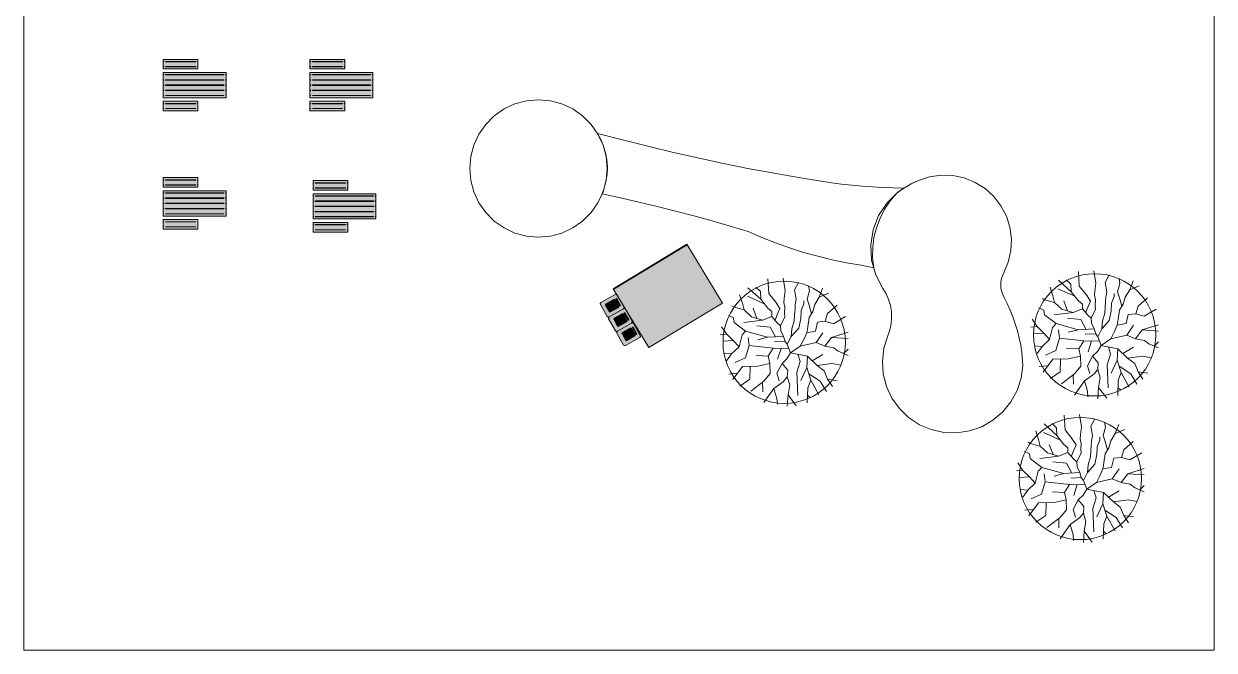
# Model space of a CAD drawing. Header units: millimetres. Extents: x 0 to 673989, y 0 to 383369.
# Drawn here: x 329202 to 342844, y 175059 to 182240 of the extents above; entities that cross this region are included whole.
import ezdxf

# ---------------------------------------------------------------- set-up
doc = ezdxf.new("R2010")
doc.units = ezdxf.units.MM
doc.header["$LTSCALE"] = 500
doc.layers.add('meble', color=5, linetype='Continuous', lineweight=80)
doc.layers.add('PDF _320-W Umeblowanie', color=7, linetype='Continuous')
doc.layers.add('teren', color=2, linetype='Continuous')

msp = doc.modelspace()

# ---------------------------------------------------------------- hatches: boundary and pattern name
at = {"layer": 'meble', "lineweight": 25, "true_color": 0xffffff, "transparency": 33554559}
h = msp.add_hatch(color=7, dxfattribs=at)
h.paths.add_polyline_path([(330801, 181722), (331198, 181722), (331198, 181747), (331191, 181747), (331191, 181749), (331198, 181749), (331198, 181804), (331191, 181804), (331191, 181807), (331198, 181807), (331198, 181832), (330801, 181832), (330801, 181807), (330808, 181807), (330808, 181804), (330801, 181804), (330801, 181749), (330808, 181749), (330808, 181747), (330801, 181747)], flags=0)
h.paths.add_polyline_path([(330827, 181749), (331172, 181749), (331172, 181747), (330827, 181747)], flags=0)
h.paths.add_polyline_path([(330827, 181807), (331172, 181807), (331172, 181804), (330827, 181804)], flags=0)
h = msp.add_hatch(color=7, dxfattribs=at)
h.paths.add_polyline_path([(332482, 181722), (332880, 181722), (332880, 181747), (332872, 181747), (332872, 181749), (332880, 181749), (332880, 181804), (332872, 181804), (332872, 181807), (332880, 181807), (332880, 181832), (332482, 181832), (332482, 181807), (332490, 181807), (332490, 181804), (332482, 181804), (332482, 181749), (332490, 181749), (332490, 181747), (332482, 181747)], flags=0)
h.paths.add_polyline_path([(332509, 181749), (332854, 181749), (332854, 181747), (332509, 181747)], flags=0)
h.paths.add_polyline_path([(332509, 181807), (332854, 181807), (332854, 181804), (332509, 181804)], flags=0)
h = msp.add_hatch(color=7, dxfattribs=at)
h.paths.add_polyline_path([(330801, 181682), (330801, 181657), (330808, 181657), (330808, 181654), (330801, 181654), (330801, 181599), (330808, 181599), (330808, 181594), (330801, 181594), (330801, 181539), (330808, 181539), (330808, 181534), (330801, 181534), (330801, 181479), (330808, 181479), (330808, 181474), (330801, 181474), (330801, 181419), (330808, 181419), (330808, 181417), (330801, 181417), (330801, 181392), (331521, 181392), (331521, 181417), (331513, 181417), (331513, 181419), (331521, 181419), (331521, 181474), (331513, 181474), (331513, 181479), (331521, 181479), (331521, 181534), (331513, 181534), (331513, 181539), (331521, 181539), (331521, 181594), (331513, 181594), (331513, 181599), (331521, 181599), (331521, 181654), (331513, 181654), (331513, 181657), (331521, 181657), (331521, 181682)], flags=0)
h.paths.add_polyline_path([(330827, 181654), (330827, 181657), (331494, 181657), (331494, 181654)], flags=0)
h.paths.add_polyline_path([(330827, 181594), (330827, 181599), (331494, 181599), (331494, 181594)], flags=0)
h.paths.add_polyline_path([(330827, 181534), (330827, 181539), (331494, 181539), (331494, 181534)], flags=0)
h.paths.add_polyline_path([(330827, 181474), (330827, 181479), (331494, 181479), (331494, 181474)], flags=0)
h.paths.add_polyline_path([(330827, 181417), (330827, 181419), (331494, 181419), (331494, 181417)], flags=0)
h = msp.add_hatch(color=7, dxfattribs=at)
h.paths.add_polyline_path([(332482, 181682), (332482, 181657), (332490, 181657), (332490, 181654), (332482, 181654), (332482, 181599), (332490, 181599), (332490, 181594), (332482, 181594), (332482, 181539), (332490, 181539), (332490, 181534), (332482, 181534), (332482, 181479), (332490, 181479), (332490, 181474), (332482, 181474), (332482, 181419), (332490, 181419), (332490, 181417), (332482, 181417), (332482, 181392), (333202, 181392), (333202, 181417), (333195, 181417), (333195, 181419), (333202, 181419), (333202, 181474), (333195, 181474), (333195, 181479), (333202, 181479), (333202, 181534), (333195, 181534), (333195, 181539), (333202, 181539), (333202, 181594), (333195, 181594), (333195, 181599), (333202, 181599), (333202, 181654), (333195, 181654), (333195, 181657), (333202, 181657), (333202, 181682)], flags=0)
h.paths.add_polyline_path([(332509, 181654), (332509, 181657), (333176, 181657), (333176, 181654)], flags=0)
h.paths.add_polyline_path([(332509, 181594), (332509, 181599), (333176, 181599), (333176, 181594)], flags=0)
h.paths.add_polyline_path([(332509, 181534), (332509, 181539), (333176, 181539), (333176, 181534)], flags=0)
h.paths.add_polyline_path([(332509, 181474), (332509, 181479), (333176, 181479), (333176, 181474)], flags=0)
h.paths.add_polyline_path([(332509, 181417), (332509, 181419), (333176, 181419), (333176, 181417)], flags=0)
h = msp.add_hatch(color=7, dxfattribs=at)
h.paths.add_polyline_path([(330801, 181352), (330801, 181327), (330808, 181327), (330808, 181324), (330801, 181324), (330801, 181269), (330808, 181269), (330808, 181267), (330801, 181267), (330801, 181242), (331198, 181242), (331198, 181267), (331191, 181267), (331191, 181269), (331198, 181269), (331198, 181324), (331191, 181324), (331191, 181327), (331198, 181327), (331198, 181352)], flags=0)
h.paths.add_polyline_path([(330827, 181324), (330827, 181327), (331172, 181327), (331172, 181324)], flags=0)
h.paths.add_polyline_path([(330827, 181267), (330827, 181269), (331172, 181269), (331172, 181267)], flags=0)
h = msp.add_hatch(color=7, dxfattribs=at)
h.paths.add_polyline_path([(332482, 181352), (332482, 181327), (332490, 181327), (332490, 181324), (332482, 181324), (332482, 181269), (332490, 181269), (332490, 181267), (332482, 181267), (332482, 181242), (332880, 181242), (332880, 181267), (332872, 181267), (332872, 181269), (332880, 181269), (332880, 181324), (332872, 181324), (332872, 181327), (332880, 181327), (332880, 181352)], flags=0)
h.paths.add_polyline_path([(332509, 181324), (332509, 181327), (332854, 181327), (332854, 181324)], flags=0)
h.paths.add_polyline_path([(332509, 181267), (332509, 181269), (332854, 181269), (332854, 181267)], flags=0)
h = msp.add_hatch(color=7, dxfattribs=at)
h.paths.add_polyline_path([(330801, 180366), (331198, 180366), (331198, 180391), (331191, 180391), (331191, 180393), (331198, 180393), (331198, 180448), (331191, 180448), (331191, 180451), (331198, 180451), (331198, 180476), (330801, 180476), (330801, 180451), (330808, 180451), (330808, 180448), (330801, 180448), (330801, 180393), (330808, 180393), (330808, 180391), (330801, 180391)], flags=0)
h.paths.add_polyline_path([(330827, 180393), (331172, 180393), (331172, 180391), (330827, 180391)], flags=0)
h.paths.add_polyline_path([(330827, 180451), (331172, 180451), (331172, 180448), (330827, 180448)], flags=0)
h = msp.add_hatch(color=7, dxfattribs=at)
h.paths.add_polyline_path([(332517, 180332), (332914, 180332), (332914, 180357), (332907, 180357), (332907, 180359), (332914, 180359), (332914, 180414), (332907, 180414), (332907, 180417), (332914, 180417), (332914, 180442), (332517, 180442), (332517, 180417), (332524, 180417), (332524, 180414), (332517, 180414), (332517, 180359), (332524, 180359), (332524, 180357), (332517, 180357)], flags=0)
h.paths.add_polyline_path([(332543, 180359), (332888, 180359), (332888, 180357), (332543, 180357)], flags=0)
h.paths.add_polyline_path([(332543, 180417), (332888, 180417), (332888, 180414), (332543, 180414)], flags=0)
h = msp.add_hatch(color=7, dxfattribs=at)
h.paths.add_polyline_path([(330801, 180326), (330801, 180301), (330808, 180301), (330808, 180298), (330801, 180298), (330801, 180243), (330808, 180243), (330808, 180238), (330801, 180238), (330801, 180183), (330808, 180183), (330808, 180178), (330801, 180178), (330801, 180123), (330808, 180123), (330808, 180118), (330801, 180118), (330801, 180063), (330808, 180063), (330808, 180061), (330801, 180061), (330801, 180036), (331521, 180036), (331521, 180061), (331513, 180061), (331513, 180063), (331521, 180063), (331521, 180118), (331513, 180118), (331513, 180123), (331521, 180123), (331521, 180178), (331513, 180178), (331513, 180183), (331521, 180183), (331521, 180238), (331513, 180238), (331513, 180243), (331521, 180243), (331521, 180298), (331513, 180298), (331513, 180301), (331521, 180301), (331521, 180326)], flags=0)
h.paths.add_polyline_path([(330827, 180298), (330827, 180301), (331494, 180301), (331494, 180298)], flags=0)
h.paths.add_polyline_path([(330827, 180238), (330827, 180243), (331494, 180243), (331494, 180238)], flags=0)
h.paths.add_polyline_path([(330827, 180178), (330827, 180183), (331494, 180183), (331494, 180178)], flags=0)
h.paths.add_polyline_path([(330827, 180118), (330827, 180123), (331494, 180123), (331494, 180118)], flags=0)
h.paths.add_polyline_path([(330827, 180061), (330827, 180063), (331494, 180063), (331494, 180061)], flags=0)
h = msp.add_hatch(color=7, dxfattribs=at)
h.paths.add_polyline_path([(332517, 180292), (332517, 180267), (332524, 180267), (332524, 180264), (332517, 180264), (332517, 180209), (332524, 180209), (332524, 180204), (332517, 180204), (332517, 180149), (332524, 180149), (332524, 180144), (332517, 180144), (332517, 180089), (332524, 180089), (332524, 180084), (332517, 180084), (332517, 180029), (332524, 180029), (332524, 180027), (332517, 180027), (332517, 180002), (333237, 180002), (333237, 180027), (333229, 180027), (333229, 180029), (333237, 180029), (333237, 180084), (333229, 180084), (333229, 180089), (333237, 180089), (333237, 180144), (333229, 180144), (333229, 180149), (333237, 180149), (333237, 180204), (333229, 180204), (333229, 180209), (333237, 180209), (333237, 180264), (333229, 180264), (333229, 180267), (333237, 180267), (333237, 180292)], flags=0)
h.paths.add_polyline_path([(332543, 180264), (332543, 180267), (333210, 180267), (333210, 180264)], flags=0)
h.paths.add_polyline_path([(332543, 180204), (332543, 180209), (333210, 180209), (333210, 180204)], flags=0)
h.paths.add_polyline_path([(332543, 180144), (332543, 180149), (333210, 180149), (333210, 180144)], flags=0)
h.paths.add_polyline_path([(332543, 180084), (332543, 180089), (333210, 180089), (333210, 180084)], flags=0)
h.paths.add_polyline_path([(332543, 180027), (332543, 180029), (333210, 180029), (333210, 180027)], flags=0)
h = msp.add_hatch(color=7, dxfattribs=at)
h.paths.add_polyline_path([(330801, 179996), (330801, 179971), (330808, 179971), (330808, 179968), (330801, 179968), (330801, 179913), (330808, 179913), (330808, 179911), (330801, 179911), (330801, 179886), (331198, 179886), (331198, 179911), (331191, 179911), (331191, 179913), (331198, 179913), (331198, 179968), (331191, 179968), (331191, 179971), (331198, 179971), (331198, 179996)], flags=0)
h.paths.add_polyline_path([(330827, 179968), (330827, 179971), (331172, 179971), (331172, 179968)], flags=0)
h.paths.add_polyline_path([(330827, 179911), (330827, 179913), (331172, 179913), (331172, 179911)], flags=0)
h = msp.add_hatch(color=7, dxfattribs=at)
h.paths.add_polyline_path([(332517, 179962), (332517, 179937), (332524, 179937), (332524, 179934), (332517, 179934), (332517, 179879), (332524, 179879), (332524, 179877), (332517, 179877), (332517, 179852), (332914, 179852), (332914, 179877), (332907, 179877), (332907, 179879), (332914, 179879), (332914, 179934), (332907, 179934), (332907, 179937), (332914, 179937), (332914, 179962)], flags=0)
h.paths.add_polyline_path([(332543, 179934), (332543, 179937), (332888, 179937), (332888, 179934)], flags=0)
h.paths.add_polyline_path([(332543, 179877), (332543, 179879), (332888, 179879), (332888, 179877)], flags=0)
for points in [[(336080, 178995), (336002, 179131), (335992, 179139), (335980, 179137), (335816, 179043), (335809, 179034), (335810, 179021), (335888, 178885), (335898, 178878), (335910, 178879), (336074, 178973), (336081, 178983)], [(336020, 179001), (335977, 179077), (335971, 179081), (335964, 179080), (335873, 179028), (335869, 179022), (335870, 179016), (335913, 178939), (335919, 178935), (335926, 178936), (336017, 178988), (336021, 178994)], [(336174, 178831), (336096, 178967), (336086, 178975), (336074, 178973), (335910, 178879), (335903, 178870), (335904, 178857), (335982, 178721), (335992, 178714), (336004, 178715), (336168, 178809), (336175, 178819)], [(336114, 178837), (336071, 178913), (336065, 178917), (336058, 178916), (335967, 178864), (335963, 178858), (335964, 178852), (336007, 178775), (336013, 178771), (336020, 178772), (336111, 178824), (336115, 178830)], [(336267, 178667), (336190, 178803), (336180, 178811), (336168, 178809), (336004, 178715), (335997, 178706), (335998, 178693), (336076, 178557), (336086, 178550), (336098, 178551), (336262, 178645), (336269, 178655)], [(336208, 178673), (336165, 178749), (336159, 178753), (336152, 178752), (336061, 178700), (336057, 178694), (336058, 178688), (336101, 178611), (336107, 178607), (336114, 178608), (336205, 178661), (336209, 178666)]]:
    msp.add_hatch(color=7, dxfattribs=at).paths.add_polyline_path(points)

# ---------------------------------------------------------------- linework, layer by layer
at = {"layer": 'meble', "color": 8, "lineweight": 9, "true_color": 0x7e7e7e}
for points in [[(330801, 181722), (331198, 181722), (331198, 181747), (331191, 181747), (331191, 181749), (331198, 181749), (331198, 181804), (331191, 181804), (331191, 181807), (331198, 181807), (331198, 181832), (330801, 181832), (330801, 181807), (330808, 181807), (330808, 181804), (330801, 181804), (330801, 181749), (330808, 181749), (330808, 181747), (330801, 181747)], [(330827, 181807), (331172, 181807), (331172, 181804), (330827, 181804)], [(330827, 181749), (331172, 181749), (331172, 181747), (330827, 181747)], [(332482, 181722), (332880, 181722), (332880, 181747), (332872, 181747), (332872, 181749), (332880, 181749), (332880, 181804), (332872, 181804), (332872, 181807), (332880, 181807), (332880, 181832), (332482, 181832), (332482, 181807), (332490, 181807), (332490, 181804), (332482, 181804), (332482, 181749), (332490, 181749), (332490, 181747), (332482, 181747)], [(332509, 181807), (332854, 181807), (332854, 181804), (332509, 181804)], [(332509, 181749), (332854, 181749), (332854, 181747), (332509, 181747)], [(330801, 181682), (330801, 181657), (330808, 181657), (330808, 181654), (330801, 181654), (330801, 181599), (330808, 181599), (330808, 181594), (330801, 181594), (330801, 181539), (330808, 181539), (330808, 181534), (330801, 181534), (330801, 181479), (330808, 181479), (330808, 181474), (330801, 181474), (330801, 181419), (330808, 181419), (330808, 181417), (330801, 181417), (330801, 181392), (331521, 181392), (331521, 181417), (331513, 181417), (331513, 181419), (331521, 181419), (331521, 181474), (331513, 181474), (331513, 181479), (331521, 181479), (331521, 181534), (331513, 181534), (331513, 181539), (331521, 181539), (331521, 181594), (331513, 181594), (331513, 181599), (331521, 181599), (331521, 181654), (331513, 181654), (331513, 181657), (331521, 181657), (331521, 181682)], [(330827, 181654), (330827, 181657), (331494, 181657), (331494, 181654)], [(330827, 181594), (330827, 181599), (331494, 181599), (331494, 181594)], [(332482, 181682), (332482, 181657), (332490, 181657), (332490, 181654), (332482, 181654), (332482, 181599), (332490, 181599), (332490, 181594), (332482, 181594), (332482, 181539), (332490, 181539), (332490, 181534), (332482, 181534), (332482, 181479), (332490, 181479), (332490, 181474), (332482, 181474), (332482, 181419), (332490, 181419), (332490, 181417), (332482, 181417), (332482, 181392), (333202, 181392), (333202, 181417), (333195, 181417), (333195, 181419), (333202, 181419), (333202, 181474), (333195, 181474), (333195, 181479), (333202, 181479), (333202, 181534), (333195, 181534), (333195, 181539), (333202, 181539), (333202, 181594), (333195, 181594), (333195, 181599), (333202, 181599), (333202, 181654), (333195, 181654), (333195, 181657), (333202, 181657), (333202, 181682)], [(332509, 181654), (332509, 181657), (333176, 181657), (333176, 181654)], [(332509, 181594), (332509, 181599), (333176, 181599), (333176, 181594)], [(330827, 181534), (330827, 181539), (331494, 181539), (331494, 181534)], [(330827, 181474), (330827, 181479), (331494, 181479), (331494, 181474)], [(332509, 181534), (332509, 181539), (333176, 181539), (333176, 181534)], [(332509, 181474), (332509, 181479), (333176, 181479), (333176, 181474)], [(330801, 181352), (330801, 181327), (330808, 181327), (330808, 181324), (330801, 181324), (330801, 181269), (330808, 181269), (330808, 181267), (330801, 181267), (330801, 181242), (331198, 181242), (331198, 181267), (331191, 181267), (331191, 181269), (331198, 181269), (331198, 181324), (331191, 181324), (331191, 181327), (331198, 181327), (331198, 181352)], [(330827, 181417), (330827, 181419), (331494, 181419), (331494, 181417)], [(330827, 181324), (330827, 181327), (331172, 181327), (331172, 181324)], [(332482, 181352), (332482, 181327), (332490, 181327), (332490, 181324), (332482, 181324), (332482, 181269), (332490, 181269), (332490, 181267), (332482, 181267), (332482, 181242), (332880, 181242), (332880, 181267), (332872, 181267), (332872, 181269), (332880, 181269), (332880, 181324), (332872, 181324), (332872, 181327), (332880, 181327), (332880, 181352)], [(332509, 181417), (332509, 181419), (333176, 181419), (333176, 181417)], [(332509, 181324), (332509, 181327), (332854, 181327), (332854, 181324)], [(330827, 181267), (330827, 181269), (331172, 181269), (331172, 181267)], [(332509, 181267), (332509, 181269), (332854, 181269), (332854, 181267)], [(330801, 180366), (331198, 180366), (331198, 180391), (331191, 180391), (331191, 180393), (331198, 180393), (331198, 180448), (331191, 180448), (331191, 180451), (331198, 180451), (331198, 180476), (330801, 180476), (330801, 180451), (330808, 180451), (330808, 180448), (330801, 180448), (330801, 180393), (330808, 180393), (330808, 180391), (330801, 180391)], [(330827, 180451), (331172, 180451), (331172, 180448), (330827, 180448)], [(330827, 180393), (331172, 180393), (331172, 180391), (330827, 180391)], [(332517, 180332), (332914, 180332), (332914, 180357), (332907, 180357), (332907, 180359), (332914, 180359), (332914, 180414), (332907, 180414), (332907, 180417), (332914, 180417), (332914, 180442), (332517, 180442), (332517, 180417), (332524, 180417), (332524, 180414), (332517, 180414), (332517, 180359), (332524, 180359), (332524, 180357), (332517, 180357)], [(332543, 180417), (332888, 180417), (332888, 180414), (332543, 180414)], [(332543, 180359), (332888, 180359), (332888, 180357), (332543, 180357)], [(330801, 180326), (330801, 180301), (330808, 180301), (330808, 180298), (330801, 180298), (330801, 180243), (330808, 180243), (330808, 180238), (330801, 180238), (330801, 180183), (330808, 180183), (330808, 180178), (330801, 180178), (330801, 180123), (330808, 180123), (330808, 180118), (330801, 180118), (330801, 180063), (330808, 180063), (330808, 180061), (330801, 180061), (330801, 180036), (331521, 180036), (331521, 180061), (331513, 180061), (331513, 180063), (331521, 180063), (331521, 180118), (331513, 180118), (331513, 180123), (331521, 180123), (331521, 180178), (331513, 180178), (331513, 180183), (331521, 180183), (331521, 180238), (331513, 180238), (331513, 180243), (331521, 180243), (331521, 180298), (331513, 180298), (331513, 180301), (331521, 180301), (331521, 180326)], [(330827, 180298), (330827, 180301), (331494, 180301), (331494, 180298)], [(330827, 180238), (330827, 180243), (331494, 180243), (331494, 180238)], [(332517, 180292), (332517, 180267), (332524, 180267), (332524, 180264), (332517, 180264), (332517, 180209), (332524, 180209), (332524, 180204), (332517, 180204), (332517, 180149), (332524, 180149), (332524, 180144), (332517, 180144), (332517, 180089), (332524, 180089), (332524, 180084), (332517, 180084), (332517, 180029), (332524, 180029), (332524, 180027), (332517, 180027), (332517, 180002), (333237, 180002), (333237, 180027), (333229, 180027), (333229, 180029), (333237, 180029), (333237, 180084), (333229, 180084), (333229, 180089), (333237, 180089), (333237, 180144), (333229, 180144), (333229, 180149), (333237, 180149), (333237, 180204), (333229, 180204), (333229, 180209), (333237, 180209), (333237, 180264), (333229, 180264), (333229, 180267), (333237, 180267), (333237, 180292)], [(332543, 180264), (332543, 180267), (333210, 180267), (333210, 180264)], [(332543, 180204), (332543, 180209), (333210, 180209), (333210, 180204)], [(330827, 180178), (330827, 180183), (331494, 180183), (331494, 180178)], [(330827, 180118), (330827, 180123), (331494, 180123), (331494, 180118)], [(330827, 180061), (330827, 180063), (331494, 180063), (331494, 180061)], [(332543, 180144), (332543, 180149), (333210, 180149), (333210, 180144)], [(332543, 180084), (332543, 180089), (333210, 180089), (333210, 180084)], [(330801, 179996), (330801, 179971), (330808, 179971), (330808, 179968), (330801, 179968), (330801, 179913), (330808, 179913), (330808, 179911), (330801, 179911), (330801, 179886), (331198, 179886), (331198, 179911), (331191, 179911), (331191, 179913), (331198, 179913), (331198, 179968), (331191, 179968), (331191, 179971), (331198, 179971), (331198, 179996)], [(330827, 179968), (330827, 179971), (331172, 179971), (331172, 179968)], [(332517, 179962), (332517, 179937), (332524, 179937), (332524, 179934), (332517, 179934), (332517, 179879), (332524, 179879), (332524, 179877), (332517, 179877), (332517, 179852), (332914, 179852), (332914, 179877), (332907, 179877), (332907, 179879), (332914, 179879), (332914, 179934), (332907, 179934), (332907, 179937), (332914, 179937), (332914, 179962)], [(332543, 180027), (332543, 180029), (333210, 180029), (333210, 180027)], [(332543, 179934), (332543, 179937), (332888, 179937), (332888, 179934)], [(330827, 179911), (330827, 179913), (331172, 179913), (331172, 179911)], [(332543, 179877), (332543, 179879), (332888, 179879), (332888, 179877)]]:
    msp.add_lwpolyline(points, close=True, dxfattribs=at)
at = {"layer": 'meble', "lineweight": 9}
for points in [[(336800, 179712), (335958, 179203), (336365, 178529), (337208, 179038)], [(336080, 178995), (336081, 178983), (336074, 178973), (335910, 178879), (335898, 178878), (335888, 178885), (335810, 179021), (335809, 179034), (335816, 179043), (335980, 179137), (335992, 179139), (336002, 179131)], [(336020, 179001), (336021, 178994), (336017, 178988), (335926, 178936), (335919, 178935), (335913, 178939), (335870, 179016), (335869, 179022), (335873, 179028), (335964, 179080), (335971, 179081), (335977, 179077)], [(336174, 178831), (336175, 178819), (336168, 178809), (336004, 178715), (335992, 178714), (335982, 178721), (335904, 178857), (335903, 178870), (335910, 178879), (336074, 178973), (336086, 178975), (336096, 178967)], [(336033, 179007), (336035, 179007), (336036, 179007), (336038, 179007), (336039, 179008), (336040, 179010), (336041, 179012), (335997, 179089), (335995, 179090), (335993, 179090), (335991, 179089), (335990, 179088), (335989, 179086), (335988, 179084)], [(336114, 178837), (336115, 178830), (336111, 178824), (336020, 178772), (336013, 178771), (336007, 178775), (335964, 178852), (335963, 178858), (335967, 178864), (336058, 178916), (336065, 178917), (336071, 178913)], [(336127, 178843), (336129, 178843), (336130, 178843), (336132, 178843), (336133, 178844), (336134, 178846), (336135, 178848), (336091, 178925), (336089, 178926), (336087, 178926), (336085, 178925), (336084, 178924), (336083, 178922), (336082, 178920)], [(336267, 178667), (336269, 178655), (336262, 178645), (336098, 178551), (336086, 178550), (336076, 178557), (335998, 178693), (335997, 178706), (336004, 178715), (336168, 178809), (336180, 178811), (336190, 178803)], [(336208, 178673), (336209, 178666), (336205, 178661), (336114, 178608), (336107, 178607), (336101, 178611), (336058, 178688), (336057, 178694), (336061, 178700), (336152, 178752), (336159, 178753), (336165, 178749)], [(336220, 178679), (336223, 178679), (336224, 178679), (336226, 178679), (336227, 178680), (336228, 178682), (336229, 178684), (336185, 178761), (336183, 178762), (336181, 178762), (336179, 178761), (336178, 178760), (336177, 178758), (336176, 178756)]]:
    msp.add_lwpolyline(points, close=True, dxfattribs=at)
for points in [[(336804, 179705), (335962, 179196)], [(341288, 179402), (341298, 179233), (341379, 179133), (341425, 179060), (341398, 178998), (341370, 178928)], [(341465, 179407), (341487, 179267), (341475, 179175), (341471, 179129), (341483, 179075), (341479, 179010), (341483, 178968), (341433, 178864)], [(337729, 179317), (337740, 179147), (337821, 179048), (337867, 178975), (337840, 178913), (337811, 178843)], [(337906, 179322), (337928, 179182), (337917, 179090), (337913, 179044), (337924, 178990), (337921, 178925), (337924, 178882), (337874, 178779)], [(338081, 179274), (338036, 179190), (338055, 179082), (338043, 179021), (338040, 178967), (338036, 178902), (338032, 178836), (338005, 178744), (337997, 178656)], [(341206, 179168), (341059, 179299)], [(341149, 179305), (341202, 179256), (341206, 179168), (341287, 179064), (341333, 179025), (341333, 178972), (341394, 178899), (341433, 178864), (341437, 178806), (341467, 178741), (341486, 178685), (341510, 178653), (341556, 178741), (341640, 178837), (341663, 178949), (341667, 179037), (341698, 179114), (341698, 179148)], [(341639, 179360), (341594, 179275), (341613, 179168), (341602, 179106), (341598, 179052), (341594, 178987), (341590, 178922), (341564, 178829), (341556, 178741)], [(341753, 179319), (341763, 179264), (341736, 179168), (341759, 179098), (341787, 179001)], [(341875, 179191), (341915, 179294)], [(337456, 178959), (337437, 179036), (337404, 179134)], [(337688, 179030), (337495, 179117)], [(337648, 179082), (337500, 179214)], [(337591, 179219), (337644, 179171), (337648, 179082), (337728, 178978), (337774, 178940), (337774, 178886), (337836, 178813), (337874, 178779), (337878, 178721), (337909, 178656), (337927, 178599), (337951, 178567), (337997, 178656), (338082, 178752), (338105, 178863), (338109, 178952), (338140, 179028), (338140, 179063)], [(337951, 178567), (337990, 178467), (338101, 178544), (338140, 178621), (338174, 178698), (338186, 178767), (338201, 178871), (338243, 178940), (338266, 179021), (338316, 179105), (338425, 179151)], [(338194, 179233), (338205, 179178), (338178, 179082), (338201, 179013), (338228, 178916)], [(338316, 179105), (338356, 179208)], [(341015, 179045), (340996, 179121), (340963, 179220)], [(341247, 179116), (341053, 179202)], [(341510, 178653), (341548, 178553), (341660, 178630), (341698, 178706), (341733, 178783), (341744, 178852), (341759, 178956), (341802, 179025), (341825, 179106), (341875, 179191), (341984, 179237)], [(337774, 178886), (337668, 178844), (337541, 178882), (337456, 178959), (337341, 178990), (337317, 179006)], [(337604, 178863), (337560, 178978)], [(338386, 178829), (338413, 178917), (338522, 179014)], [(341284, 178733), (341032, 178803), (340900, 178902), (340892, 178956), (340834, 178983)], [(341333, 178972), (341226, 178929), (341099, 178968), (341015, 179045), (340900, 179075), (340875, 179092)], [(341163, 178949), (341119, 179064)], [(341945, 178914), (341972, 179002), (342081, 179100)], [(337725, 178648), (337474, 178717), (337341, 178817), (337333, 178871), (337276, 178897)], [(337668, 178844), (337453, 178817)], [(338174, 178698), (338275, 178717), (338298, 178821), (338386, 178829), (338482, 178802), (338620, 178883)], [(340815, 178768), (340757, 178853)], [(341226, 178929), (341011, 178902)], [(341376, 178737), (341315, 178849), (341161, 178864)], [(341733, 178783), (341833, 178803), (341856, 178906), (341945, 178914), (342041, 178887), (342178, 178968)], [(337257, 178683), (337198, 178767)], [(337474, 178717), (337433, 178675), (337399, 178537), (337314, 178456)], [(337817, 178652), (337756, 178763), (337602, 178779)], [(338459, 178644), (338648, 178705)], [(340957, 178622), (340892, 178695), (340815, 178768), (340741, 178761)], [(341032, 178803), (340992, 178760), (340957, 178622), (340873, 178541)], [(341072, 178637), (341061, 178730)], [(341467, 178741), (341284, 178733), (341172, 178703)], [(341841, 178672), (341918, 178783)], [(342207, 178524), (342095, 178572), (342045, 178610), (341941, 178630), (342018, 178730), (342207, 178716)], [(342018, 178730), (342207, 178790)], [(337399, 178537), (337333, 178610), (337257, 178683), (337183, 178676)], [(337333, 178610), (337214, 178601)], [(337514, 178552), (337502, 178644)], [(337909, 178656), (337725, 178648), (337614, 178617)], [(337927, 178599), (337806, 178594)], [(338101, 178544), (338282, 178586), (338382, 178544)], [(338282, 178586), (338359, 178698)], [(338648, 178438), (338536, 178487), (338486, 178525), (338382, 178544), (338459, 178644), (338648, 178631)], [(340892, 178695), (340772, 178687)], [(341311, 178430), (341291, 178514), (341349, 178607), (341072, 178637), (341030, 178495), (340911, 178441)], [(341529, 178603), (341349, 178607)], [(341486, 178685), (341365, 178680)], [(341439, 178605), (341399, 178480)], [(341660, 178630), (341841, 178672), (341941, 178630)], [(342155, 178546), (342207, 178594)], [(337256, 178375), (337314, 178456), (337226, 178463)], [(337752, 178344), (337733, 178429), (337791, 178521), (337514, 178552), (337472, 178410), (337353, 178356)], [(337733, 178429), (337595, 178437)], [(337970, 178517), (337791, 178521)], [(338568, 178327), (338463, 178344), (338294, 178321), (338183, 178429), (337990, 178467), (337948, 178398), (337891, 178344), (337956, 178268), (337952, 178191), (337906, 178137), (337798, 178060), (337833, 177945), (337839, 177878)], [(337881, 178519), (337841, 178394)], [(338072, 178451), (338098, 178368), (338060, 178245), (338071, 177979)], [(338183, 178429), (338175, 178298), (338221, 178156), (338186, 178068), (338180, 177895)], [(338238, 178375), (338359, 178448)], [(340815, 178460), (340873, 178541), (340785, 178548)], [(341092, 178114), (341242, 178226), (341315, 178315), (341311, 178430), (341172, 178399), (340996, 178395), (340884, 178247)], [(341291, 178514), (341153, 178522)], [(342126, 178412), (342022, 178430), (341852, 178407), (341741, 178514), (341548, 178553), (341507, 178484), (341449, 178430), (341514, 178353), (341510, 178276), (341464, 178222), (341357, 178146), (341391, 178030), (341397, 177964)], [(341449, 178430), (341391, 178318), (341418, 178230)], [(341631, 178536), (341657, 178453), (341618, 178330), (341630, 178065)], [(341741, 178514), (341733, 178384), (341779, 178242), (341745, 178153), (341738, 177980)], [(341797, 178461), (341918, 178534)], [(337533, 178029), (337683, 178141), (337756, 178229), (337752, 178344), (337614, 178314), (337437, 178310), (337326, 178162)], [(337526, 178312), (337522, 178164), (337407, 178087)], [(337891, 178344), (337833, 178233), (337860, 178145)], [(338175, 178298), (338106, 178149)], [(338294, 178321), (338375, 178260), (338413, 178164), (338468, 178082)], [(340939, 178319), (340838, 178310)], [(341084, 178397), (341080, 178249), (340966, 178172)], [(341733, 178384), (341664, 178234)], [(341958, 178110), (341887, 178226), (341756, 178313)], [(341852, 178407), (341933, 178345), (341972, 178249), (342027, 178167)], [(337380, 178234), (337280, 178225)], [(337952, 178191), (337979, 178099), (337960, 177987), (338053, 177861)], [(338400, 178025), (338329, 178141), (338198, 178227)], [(338221, 178156), (338313, 177988)], [(338413, 178164), (338524, 178148)], [(341227, 178215), (341230, 178107)], [(341510, 178276), (341537, 178184), (341518, 178072), (341612, 177947)], [(341779, 178242), (341871, 178073)], [(341972, 178249), (342083, 178233)], [(337668, 178130), (337672, 178022)], [(337798, 178060), (337684, 177897)], [(341357, 178146), (341242, 177982)], [(341518, 178072), (341511, 177942)], [(341743, 178067), (341771, 178042)], [(337960, 177987), (337952, 177856)], [(338184, 177982), (338212, 177956)], [(341123, 177754), (341134, 177585), (341214, 177485), (341260, 177412), (341234, 177351), (341205, 177280)], [(341300, 177760), (341322, 177620), (341310, 177528), (341307, 177482), (341318, 177428), (341314, 177363), (341318, 177320), (341268, 177217)], [(341041, 177520), (340894, 177652)], [(340985, 177657), (341038, 177608), (341041, 177520), (341122, 177416), (341168, 177378), (341168, 177324), (341230, 177251), (341268, 177217), (341272, 177159), (341303, 177094), (341321, 177037), (341345, 177005), (341391, 177094), (341476, 177190), (341499, 177301), (341502, 177389), (341533, 177466), (341533, 177501)], [(341475, 177712), (341430, 177628), (341449, 177520), (341437, 177459), (341433, 177405), (341430, 177339), (341426, 177274), (341399, 177182), (341391, 177094)], [(341588, 177671), (341599, 177616), (341572, 177520), (341595, 177451), (341622, 177354)], [(341710, 177543), (341750, 177646)], [(340850, 177397), (340831, 177474), (340798, 177572)], [(341082, 177468), (340889, 177555)], [(341345, 177005), (341383, 176905), (341495, 176982), (341533, 177059), (341568, 177136), (341579, 177205), (341595, 177309), (341637, 177378), (341660, 177459), (341710, 177543), (341819, 177589)], [(341119, 177086), (340867, 177155), (340735, 177255), (340727, 177309), (340669, 177335)], [(341168, 177324), (341061, 177282), (340935, 177320), (340850, 177397), (340735, 177428), (340710, 177444)], [(340998, 177301), (340954, 177416)], [(341780, 177266), (341807, 177355), (341916, 177452)], [(341061, 177282), (340846, 177255)], [(341211, 177090), (341150, 177201), (340996, 177217)], [(341568, 177136), (341668, 177155), (341692, 177259), (341780, 177266), (341876, 177240), (342014, 177321)], [(340792, 176974), (340727, 177047), (340650, 177120), (340577, 177114)], [(340867, 177155), (340827, 177113), (340792, 176974), (340708, 176894)], [(340908, 176990), (340896, 177082)], [(341303, 177094), (341119, 177086), (341008, 177055)], [(341676, 177024), (341753, 177136)], [(342042, 176876), (341930, 176924), (341880, 176963), (341776, 176982), (341853, 177082), (342042, 177069)], [(341853, 177082), (342042, 177143)], [(341146, 176782), (341127, 176867), (341184, 176959), (340908, 176990), (340865, 176848), (340746, 176794)], [(341364, 176955), (341184, 176959)], [(341321, 177037), (341200, 177032)], [(341274, 176957), (341234, 176832)], [(341495, 176982), (341676, 177024), (341776, 176982)], [(341990, 176898), (342043, 176947)], [(341127, 176867), (340988, 176875)], [(341962, 176764), (341857, 176782), (341688, 176759), (341576, 176867), (341383, 176905), (341342, 176836), (341284, 176782), (341350, 176706), (341346, 176629), (341300, 176575), (341192, 176498), (341227, 176383), (341232, 176316)], [(341466, 176889), (341492, 176805), (341453, 176682), (341465, 176417)], [(341576, 176867), (341569, 176736), (341615, 176594), (341580, 176506), (341573, 176332)], [(341632, 176813), (341753, 176886)], [(340927, 176467), (341077, 176579), (341150, 176667), (341146, 176782), (341008, 176752), (340831, 176748), (340720, 176600)], [(340919, 176750), (340915, 176602), (340801, 176525)], [(341284, 176782), (341227, 176671), (341254, 176583)], [(341569, 176736), (341499, 176586)], [(341794, 176463), (341722, 176579), (341592, 176665)], [(341688, 176759), (341768, 176698), (341807, 176602), (341862, 176520)], [(341062, 176568), (341065, 176460)], [(341346, 176629), (341373, 176536), (341353, 176425), (341447, 176299)], [(341615, 176594), (341707, 176426)], [(341807, 176602), (341918, 176586)], [(341192, 176498), (341078, 176335)], [(341353, 176425), (341346, 176294)], [(341578, 176420), (341606, 176394)]]:
    msp.add_lwpolyline(points, dxfattribs=at)
at = {"layer": 'meble', "lineweight": 0}
for centre in [(337916, 178589), (341474, 178674), (341310, 177027)]:
    msp.add_circle(centre, 701, dxfattribs=at)
at = {"layer": 'meble', "color": 7, "lineweight": 0, "true_color": 0xffffff, "transparency": 33554559}
msp.add_solid([(336800, 179712), (335958, 179203), (337208, 179038), (336365, 178529)], dxfattribs=at)
at = {"layer": 'PDF _320-W Umeblowanie', "lineweight": 9}
for points in [[(338597, 178461), (338649, 178509)], [(340650, 177120), (340592, 177205)], [(340727, 177047), (340607, 177039)], [(340650, 176813), (340708, 176894), (340620, 176901)], [(340774, 176672), (340673, 176663)]]:
    msp.add_lwpolyline(points, dxfattribs=at)
at = {"layer": 'teren', "lineweight": 15}
msp.add_lwpolyline([(329202, 192933), (342844, 192933), (342844, 175059), (329202, 175059)], close=True, dxfattribs=at)
at = {"layer": 'teren', "lineweight": 9}
for points in [[(334360, 180312), (334325, 180444), (334313, 180581), (334325, 180718), (334360, 180850), (334418, 180975), (334497, 181087), (334594, 181184), (334706, 181263), (334831, 181321), (334963, 181356), (335100, 181368), (335237, 181356), (335369, 181321), (335494, 181263), (335606, 181184), (335703, 181087), (335782, 180975), (335840, 180850), (335876, 180718), (335888, 180581), (335876, 180444), (335840, 180312), (335782, 180187), (335703, 180075), (335606, 179978), (335494, 179899), (335369, 179841), (335237, 179805), (335100, 179793), (334963, 179805), (334831, 179841), (334706, 179899), (334594, 179978), (334497, 180075), (334418, 180187)], [(339042, 178374), (339059, 178521), (339103, 178662), (339127, 178729), (339141, 178799), (339147, 178870), (339144, 178941), (339133, 179012), (339112, 179080), (339084, 179145), (339048, 179206), (338965, 179361), (338917, 179531), (338907, 179706), (338934, 179879), (338998, 180043), (339095, 180189), (339222, 180312), (339371, 180404), (339454, 180443), (339582, 180485), (339715, 180504), (339849, 180500), (339980, 180472), (340105, 180422), (340218, 180350), (340318, 180260), (340400, 180154), (340462, 180035), (340502, 179907), (340520, 179773), (340514, 179639), (340484, 179508), (340432, 179384), (340417, 179352), (340407, 179318), (340400, 179283), (340398, 179247), (340400, 179212), (340407, 179177), (340417, 179143), (340432, 179110), (340470, 179035), (340505, 178957), (340536, 178879), (340564, 178799), (340588, 178718), (340610, 178636), (340627, 178554), (340641, 178470), (340649, 178323), (340630, 178176), (340585, 178035), (340514, 177905), (340421, 177791), (340308, 177695), (340180, 177621), (340040, 177573), (339894, 177550), (339746, 177555), (339602, 177587), (339466, 177644), (339342, 177726), (339236, 177829), (339150, 177949), (339088, 178083), (339052, 178227)]]:
    msp.add_lwpolyline(points, close=True, dxfattribs=at)
msp.add_lwpolyline([(339282, 180356), (339163, 180358), (339045, 180362), (338927, 180369), (338809, 180377), (338692, 180388), (338574, 180401), (338457, 180416), (338340, 180434), (338059, 180480), (337778, 180530), (337498, 180582), (337219, 180639), (336940, 180698), (336662, 180761), (336385, 180828), (336109, 180897), (335776, 180983), (335816, 180912), (335847, 180837), (335870, 180759), (335884, 180679), (335890, 180597), (335886, 180516), (335874, 180436), (335852, 180357), (335830, 180290), (336041, 180244), (336252, 180196), (336462, 180145), (336672, 180092), (336881, 180037), (337089, 179980), (337297, 179921), (337504, 179860), (337659, 179791), (337816, 179728), (337975, 179671), (338137, 179619), (338300, 179574), (338464, 179534), (338630, 179501), (338797, 179473), (338942, 179444), (338929, 179559), (338931, 179674), (338945, 179789), (338973, 179902), (339014, 180010), (339067, 180113), (339131, 180209), (339206, 180297), (339282, 180356), (339409, 180424)], dxfattribs=at)

doc.saveas('drawing.dxf')
